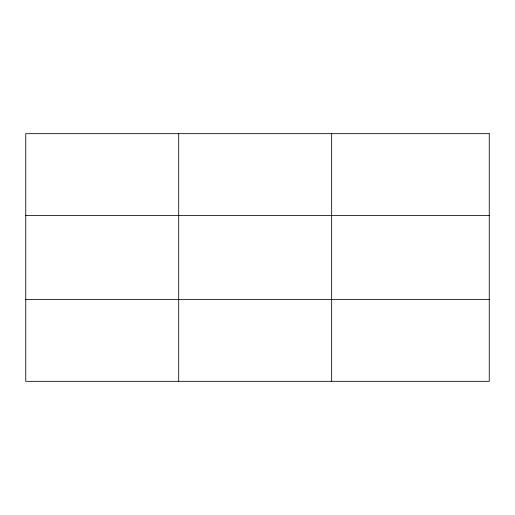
<?xml version="1.0" encoding="UTF-8"?>
<svg xmlns="http://www.w3.org/2000/svg" width="515" height="515" viewBox="0 0 515 515"><rect width="100%" height="100%" fill="white"/><g stroke="black" fill="none" stroke-linecap="round" stroke-linejoin="round"><path stroke-width="0.77" d="M178.705 133.668L178.705 381.332M331.66 133.668L331.66 381.332M25.75 215.399L489.25 215.399M25.75 299.601L489.25 299.601M489.25 133.668L489.25 381.332L25.75 381.332L25.75 133.668L489.25 133.668"/></g></svg>
